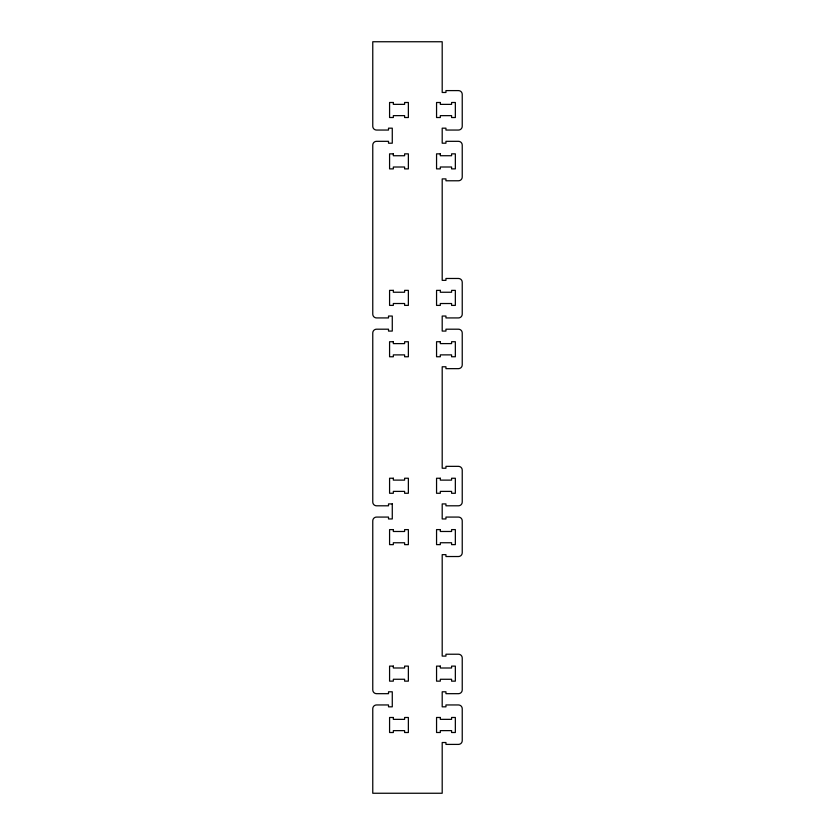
<?xml version="1.0" encoding="UTF-8"?>
<svg xmlns="http://www.w3.org/2000/svg" width="835" height="835" viewBox="0 0 835 835"><rect width="100%" height="100%" fill="white"/><g stroke="black" fill="none" stroke-linecap="round" stroke-linejoin="round"><path stroke-width="1.25" d="M392.273 503.923L392.273 518.952L388.515 518.952L388.515 517.074L376.522 517.074A3.757 3.757 0 0 0 372.765 520.831L372.765 689.919A3.757 3.757 0 0 0 376.522 693.676L388.515 693.676L388.515 691.797L392.273 691.797L392.273 706.827L388.515 706.827L388.515 704.949L376.522 704.949A3.757 3.757 0 0 0 372.765 708.706L372.765 793.25L442.195 793.25L442.195 742.524L445.953 742.524L445.953 744.403L458.478 744.403A3.757 3.757 0 0 0 462.235 740.645L462.235 708.706A3.757 3.757 0 0 0 458.478 704.949L445.953 704.949L445.953 706.827L442.195 706.827L442.195 691.797L445.953 691.797L445.953 693.676L458.478 693.676A3.757 3.757 0 0 0 462.235 689.919L462.235 657.98A3.757 3.757 0 0 0 458.478 654.222L445.953 654.222L445.953 656.101L442.195 656.101L442.195 554.649L445.953 554.649L445.953 556.528L458.478 556.528A3.757 3.757 0 0 0 462.235 552.77L462.235 520.831A3.757 3.757 0 0 0 458.478 517.074L445.953 517.074L445.953 518.952L442.195 518.952L442.195 503.923L445.953 503.923L445.953 505.801L458.478 505.801A3.757 3.757 0 0 0 462.235 502.044L462.235 470.105A3.757 3.757 0 0 0 458.478 466.347L445.953 466.347L445.953 468.226L442.195 468.226L442.195 366.774L445.953 366.774L445.953 368.652L458.478 368.652A3.757 3.757 0 0 0 462.235 364.895L462.235 332.956A3.757 3.757 0 0 0 458.478 329.199L445.953 329.199L445.953 331.077L442.195 331.077L442.195 316.048L445.953 316.048L445.953 317.926L458.478 317.926A3.757 3.757 0 0 0 462.235 314.169L462.235 282.23A3.757 3.757 0 0 0 458.478 278.473L445.953 278.473L445.953 280.351L442.195 280.351L442.195 178.899L445.953 178.899L445.953 180.777L458.478 180.777A3.757 3.757 0 0 0 462.235 177.02L462.235 145.081A3.757 3.757 0 0 0 458.478 141.324L445.953 141.324L445.953 143.202L442.195 143.202L442.195 128.172L445.953 128.172L445.953 130.051L458.478 130.051A3.757 3.757 0 0 0 462.235 126.294L462.235 94.355A3.757 3.757 0 0 0 458.478 90.597L445.953 90.597L445.953 92.476L442.195 92.476L442.195 41.75L372.765 41.75L372.765 126.294A3.757 3.757 0 0 0 376.522 130.051L388.515 130.051L388.515 128.172L392.273 128.172L392.273 143.202L388.515 143.202L388.515 141.324L376.522 141.324A3.757 3.757 0 0 0 372.765 145.081L372.765 314.169A3.757 3.757 0 0 0 376.522 317.926L388.515 317.926L388.515 316.048L392.273 316.048L392.273 331.077L388.515 331.077L388.515 329.199L376.522 329.199A3.757 3.757 0 0 0 372.765 332.956L372.765 502.044A3.757 3.757 0 0 0 376.522 505.801L388.515 505.801L388.515 503.923L392.273 503.923M393.337 102.486L389.58 102.486L389.58 117.516L393.337 117.516L393.337 115.637L404.61 115.637L404.61 117.516L408.367 117.516L408.367 102.486L404.61 102.486L404.61 104.365L393.337 104.365L393.337 102.486M440.316 102.496L436.559 102.496L436.559 117.526L440.316 117.526L440.316 115.647L451.589 115.647L451.589 117.526L455.346 117.526L455.346 102.496L451.589 102.496L451.589 104.375L440.316 104.375L440.316 102.496M393.337 153.859L389.58 153.859L389.58 168.889L393.337 168.889L393.337 167.01L404.61 167.01L404.61 168.889L408.367 168.889L408.367 153.859L404.61 153.859L404.61 155.738L393.337 155.738L393.337 153.859M440.316 153.849L436.559 153.849L436.559 168.879L440.316 168.879L440.316 167L451.589 167L451.589 168.879L455.346 168.879L455.346 153.849L451.589 153.849L451.589 155.727L440.316 155.727L440.316 153.849M393.337 290.361L389.58 290.361L389.58 305.391L393.337 305.391L393.337 303.512L404.61 303.512L404.61 305.391L408.367 305.391L408.367 290.361L404.61 290.361L404.61 292.24L393.337 292.24L393.337 290.361M440.316 290.371L436.559 290.371L436.559 305.401L440.316 305.401L440.316 303.522L451.589 303.522L451.589 305.401L455.346 305.401L455.346 290.371L451.589 290.371L451.589 292.25L440.316 292.25L440.316 290.371M393.337 341.734L389.58 341.734L389.58 356.764L393.337 356.764L393.337 354.885L404.61 354.885L404.61 356.764L408.367 356.764L408.367 341.734L404.61 341.734L404.61 343.613L393.337 343.613L393.337 341.734M440.316 341.724L436.559 341.724L436.559 356.754L440.316 356.754L440.316 354.875L451.589 354.875L451.589 356.754L455.346 356.754L455.346 341.724L451.589 341.724L451.589 343.602L440.316 343.602L440.316 341.724M393.337 478.236L389.58 478.236L389.58 493.266L393.337 493.266L393.337 491.387L404.61 491.387L404.61 493.266L408.367 493.266L408.367 478.236L404.61 478.236L404.61 480.115L393.337 480.115L393.337 478.236M440.316 478.246L436.559 478.246L436.559 493.276L440.316 493.276L440.316 491.397L451.589 491.397L451.589 493.276L455.346 493.276L455.346 478.246L451.589 478.246L451.589 480.125L440.316 480.125L440.316 478.246M393.337 529.609L389.58 529.609L389.58 544.639L393.337 544.639L393.337 542.76L404.61 542.76L404.61 544.639L408.367 544.639L408.367 529.609L404.61 529.609L404.61 531.488L393.337 531.488L393.337 529.609M440.316 529.599L436.559 529.599L436.559 544.629L440.316 544.629L440.316 542.75L451.589 542.75L451.589 544.629L455.346 544.629L455.346 529.599L451.589 529.599L451.589 531.477L440.316 531.477L440.316 529.599M393.337 666.111L389.58 666.111L389.58 681.141L393.337 681.141L393.337 679.262L404.61 679.262L404.61 681.141L408.367 681.141L408.367 666.111L404.61 666.111L404.61 667.99L393.337 667.99L393.337 666.111M440.316 666.121L436.559 666.121L436.559 681.151L440.316 681.151L440.316 679.272L451.589 679.272L451.589 681.151L455.346 681.151L455.346 666.121L451.589 666.121L451.589 668L440.316 668L440.316 666.121M393.337 717.484L389.58 717.484L389.58 732.514L393.337 732.514L393.337 730.635L404.61 730.635L404.61 732.514L408.367 732.514L408.367 717.484L404.61 717.484L404.61 719.363L393.337 719.363L393.337 717.484M440.316 717.474L436.559 717.474L436.559 732.504L440.316 732.504L440.316 730.625L451.589 730.625L451.589 732.504L455.346 732.504L455.346 717.474L451.589 717.474L451.589 719.352L440.316 719.352L440.316 717.474"/></g></svg>
